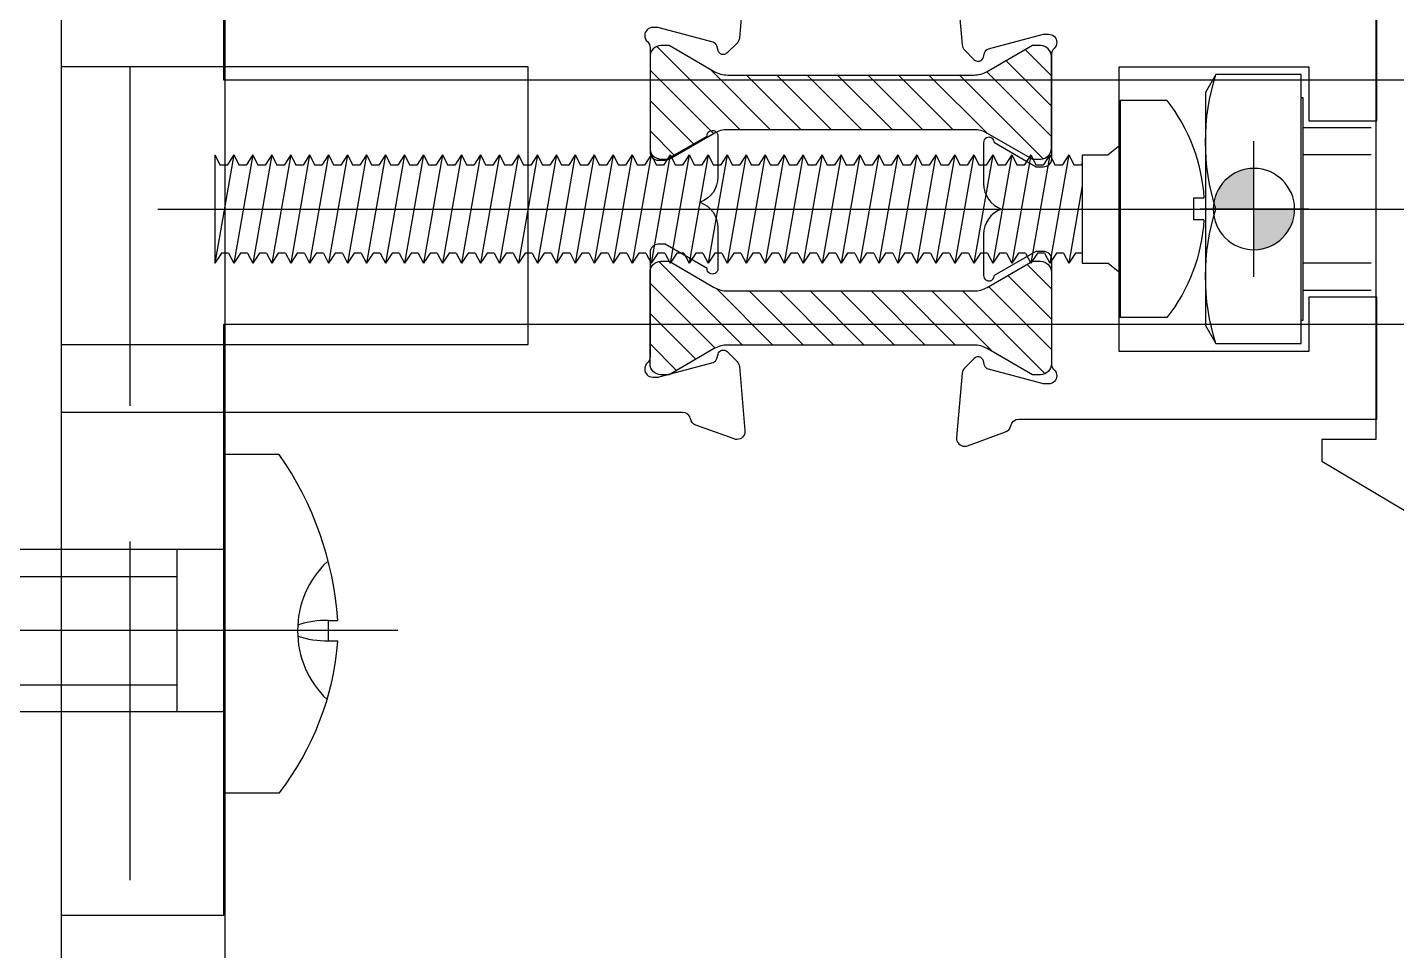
# Model space of a CAD drawing. Extents: x -8792 to 174344, y -43961 to 62816.
# Drawn here: x 3369.6 to 3420.1, y -10005.3 to -9971.2 of the extents above; entities that cross this region are included whole.
import ezdxf
from ezdxf.xclip import XClip

# ---------------------------------------------------------------- set-up
doc = ezdxf.new("R2010")
doc.units = 0
doc.header["$LTSCALE"] = 50
doc.header["$XCLIPFRAME"] = 0
for name, pattern in [('DASH', [0.35, 0.25, -0.1]), ('DOT2', [0.125, 0, -0.125]), ('HIDDEN', [0.375, 0.25, -0.125]), ('JIS_08_15', [17.25, 15, -0.75, 0.75, -0.75])]:
    doc.linetypes.add(name, pattern=pattern)
for name, color, linetype in [('#分隔线', 1, 'JIS_08_15'), ('#标注', 1, 'Continuous'), ('#虚线', 8, 'HIDDEN'), ('#配件', 11, 'Continuous'), ('#铝型材', 3, 'Continuous'), ('1', 1, 'Continuous'), ('A-FLOR-OTLN', 4, 'DOT2'), ('FIN', 3, 'Continuous'), ('sealant', 133, 'Continuous'), ('TWES', 2, 'Continuous'), ('XC', 3, 'Continuous'), ('ZT3_辅材--五金件-------------JD', 13, 'Continuous'), ('吊顶', 7, 'Continuous')]:
    doc.layers.add(name, color=color, linetype=linetype)

# ---------------------------------------------------------------- blocks, each defined once
blk = doc.blocks.new('A$Cbd8d7c8c')
at = {"layer": 'A-FLOR-OTLN', "color": 8}
blk.add_lwpolyline([(-22721.24937731028, -15689.86968211655), (-43719.41647269274, -33393.16188598087, 0.413755730742382), (-43991.60535459826, -36560.98194338084, 0.1896724665796431), (122158.1740942716, -126683.0426204044, 0.414786072981368), (124666.0152100509, -124719.4948140864), (133885.1673546026, -48361.88285301649, 0.379931253570586), (116453.2507597166, -23207.94787260017, 0.2364517045148016)], format="xyb", dxfattribs=at)
at = {"layer": '吊顶', "const_width": 3}
blk.add_lwpolyline([(36525.16269515478, -42886.23891143122, 0.056654023901928), (31389.80361110461, -41079.322920529), (30859.08537955373, -40957.77536884585, -0.1125361045485018), (21289.4537036519, -36343.71662567847, -0.0289167358602449), (3039.011338204145, -19971.01165417739, 0.4135317777718731), (-633.6185435920488, -19953.37917324936), (-31397.94016679469, -50352.84389940772, 0.4147813061863365), (-31416.3285705545, -54033.31448566628, 0.1704916733923174), (123964.2830003048, -129414.7104053417, 0.4125640170375961), (126841.1750901889, -127143.2247624403), (136317.5030562885, -48655.55449670245, 1.269194860891986), (87076.80076918215, -54393.31561949174)], format="xyb", dxfattribs=at)
blk = doc.blocks.new('DDGF')
at = {"layer": '#分隔线', "ltscale": 0.3}
blk.add_line((-10.41709137859289, 15.79999999993015), (26.22810742893489, 15.79999999993015), dxfattribs=at)
at = {"layer": '#配件', "linetype": 'ByBlock'}
for p, q in [((-6.039747295231791, 21.79999999993015), (-4, 21.79999999993015)), ((-4, 9.300136526726419), (-4, 21.79999999993015)), ((-3.961517341871513, 18.7984127230593), (21, 18.7984127230593)), ((-2.277831430081278, 18.7984127230593), (-2.277831430081278, 12.79999999993015)), ((22, 17.79999999993015), (-2.277831430081278, 17.79999999993015)), ((-7.851229960360797, 16.1774081599433), (-8.203648074879311, 16.1774081599433)), ((-7.851229960360797, 16.1774081599433), (-7.851229960360797, 15.422591839917)), ((-7.851229960360797, 15.422591839917), (-8.203648074879311, 15.422591839917)), ((22, 13.79999999993015), (-2.277831430081278, 13.79999999993015)), ((20.98599567537894, 12.79999999993015), (-4, 12.79999999993015)), ((-6.039747295231791, 9.300136526726419), (-4, 9.300136526726419))]:
    blk.add_line(p, q, dxfattribs=at)
for centre, radius, start, end in [((2.330552405852359, 15.35092777968384), 10.56657227238094, 142.3867952121227, 175.5139421238605), ((-10.227652723348, 15.79999999993015), 3.512367508902334, 313.6364720930283, 46.36352790697178), ((-7.790593046171125, 12.77943175466498), 3.398517395292886, 71.66108498292938, 91.02233510181463), ((4.005549523091759, 16.29414240346523), 12.24026578026515, 184.0831189443813, 214.8474421694925), ((-7.790593046171125, 18.82056824519532), 3.398517395292886, 268.9776648981854, 288.3389150170706)]:
    blk.add_arc(centre, radius, start, end, dxfattribs=at)
at = {"layer": '#铝型材'}
blk.add_lwpolyline([(-63.84320869192015, -4.499834860413102), (-4, -4.499924916046439), (-4, -26.29999999993015), (2, -26.29999999993015), (2, 26.29999999993015), (-3.999999999970896, 26.29999999993015), (-4, 4.500219188194023), (-63.84320869192015, 4.499978599284077, 0.9999999999999999)], format="xyb", dxfattribs=at)
blk = doc.blocks.new('DSFF')
at = {"layer": 'FIN', "ltscale": 10}
blk.add_lwpolyline([(-25.21882804259076, 73.54885327623924), (-25.01187043768005, 71.1833170275786, 0.1763269807040197), (-24.92514406261034, 70.99733171603293), (-24.56139098940184, 70.63357864285354, 0.1989123673741196), (-24.41996963316342, 70.57499999908032, 0.06554346281684374), (-24.3682058241393, 70.58181483382941, 0.2679491924250387), (-24.22678446790087, 70.72323619006784), (-24.18148500629468, 70.89229608236928, -0.2679491924250387), (-24.04006365005625, 71.03371743860771), (-22.05811959740822, 71.56477774697123, -0.06554346281619604), (-21.98047388388659, 71.57499999908032), (-21.8199696331576, 71.57499999908032, -0.414213562373095), (-21.51996963316924, 71.27499999909196, -0.2134217652843557), (-21.61996963314596, 71.05139320134185, 0.2134217652918105), (-21.71996963315178, 70.82778640356264), (-21.71996963315178, 66.9749999990745, -0.4142135623873021), (-22.01996963316924, 66.67499999908614), (-22.27996963314945, 66.67499999908614), (-23.8202568544948, 67.564285240951, 1.027165363711036), (-24.21996963315178, 67.57499999908032), (-24.21996963315178, 66.06300871373969, 0.3139551185539069), (-23.566581294348, 65.12499999505235, 0.3139551163478022), (-24.21996963315178, 64.18699128439766), (-24.21996963315178, 62.67499999905704, 1.027165363711036), (-23.8202568544948, 62.68571475718636), (-22.27996963314945, 63.57499999908032), (-22.01996963316924, 63.57499999908032, -0.414213562373095), (-21.71996963315178, 63.27499999906286), (-21.71996963315178, 59.42221359457471, 0.2134217652853533), (-21.61996963314596, 59.19860679682461, -0.2134217652843557), (-21.51996963316924, 58.9749999990745, -0.4142135623588879), (-21.8199696331576, 58.67499999905704), (-21.98047388388659, 58.67499999905704, -0.06554346281619593), (-22.05811959740822, 58.68522225116612), (-24.04006365005625, 59.21628255952965, -0.2679491924250388), (-24.18148500629468, 59.35770391576807), (-24.22678446790087, 59.52676380809862, 0.2679491924250387), (-24.3682058241393, 59.66818516433705, 0.06554346282182341), (-24.41996963316342, 59.67499999905704, 0.198912367390735), (-24.56139098940184, 59.61642135531292), (-24.92514406261034, 59.25266828210442, 0.1763269807040198), (-25.01187043768005, 59.06668297055876), (-25.21882804259076, 56.70114672189811, 0.02182007762175691), (-25.21996963315178, 56.67499999905704, 0.414213562373095), (-24.91996963316342, 56.37499999906868, 0.08748866351843809), (-24.81736359017668, 56.39309221282019), (-23.40653033438139, 56.90659352345392, 0.2637246696226303), (-23.21455300526577, 57.13175065437099, -0.3595082375306073), (-22.91996963316342, 57.37499999906868), (-21.91996963316342, 57.37499999906868), (-19.11996963316051, 57.37499999906868), (-1.455191522836685e-11, 57.37500000005821), (0, -57.37500000005821)], format="xyb", dxfattribs=at)
at = {"layer": 'XC'}
blk.add_lwpolyline([(-1.455191522836685e-11, 59.8750000000291), (-17.21996963315178, 59.87499999909778), (-17.21996963315178, 65.12499999906868), (-17.21996963315178, 70.12499999906868), (-1.455191522836685e-11, 70.1250000000291)], close=True, dxfattribs=at)
blk = doc.blocks.new('ZT_盘头自攻_ST4.8x38')
at = {"layer": '#分隔线', "ltscale": 0.6}
blk.add_line((35.5, 7.275957614183426e-12), (-6.600000000005821, 7.275957614183426e-12), dxfattribs=at)
at = {"layer": '#配件', "linetype": 'ByBlock'}
for p, q in [((-1.723475382983452, 4.000000000007276), (0, 4.000000000007276)), ((0, 4.000000000007276), (0, -3.999999999992724)), ((0.07643568961066194, 2.289943386735104), (0.4454545454500476, 2.000000000007276)), ((1.399999999994179, 2.000000000007276), (0.4454545454500476, 2.000000000007276)), ((1.399999999994179, 2.000000000007276), (1.399999999994179, -1.999999999992724)), ((1.399999999994179, 1.690340333312633), (1.444784865932888, 1.621000000006461)), ((1.444784865932888, 1.621000000006461), (1.70569867255108, 1.621000000006461)), ((1.899999999994179, 2.000000000007276), (1.70569867255108, 1.621000000006461)), ((1.899999999994179, 2.000000000007276), (2.599999999991269, -2)), ((1.899999999994179, 2.000000000007276), (2.144784865929978, 1.620999999999185)), ((2.144784865929978, 1.620999999999185), (2.405698672548169, 1.621000000006461)), ((2.599999999991269, 2), (2.405698672548169, 1.621000000006461)), ((2.599999999991269, 2), (3.299999999988358, -1.999999999992724)), ((2.599999999991269, 2), (2.84478486594162, 1.620999999999185)), ((2.84478486594162, 1.620999999999185), (3.105698672545259, 1.620999999999185)), ((3.299999999988358, 2.000000000007276), (3.105698672545259, 1.620999999999185)), ((3.299999999988358, 2.000000000007276), (4, -1.999999999992724)), ((3.299999999988358, 2.000000000007276), (3.544784865938709, 1.620999999999185)), ((3.544784865938709, 1.620999999999185), (3.805698672542349, 1.621000000006461)), ((4, 2.000000000007276), (3.805698672542349, 1.621000000006461)), ((4, 2.000000000007276), (4.69999999999709, -2)), ((4, 2.000000000007276), (4.244784865935799, 1.621000000006461)), ((4.244784865935799, 1.621000000006461), (4.50569867255399, 1.621000000006461)), ((4.69999999999709, 2.000000000007276), (4.50569867255399, 1.621000000006461)), ((4.69999999999709, 2.000000000007276), (5.399999999994179, -2)), ((4.69999999999709, 2.000000000007276), (4.944784865932888, 1.621000000006461)), ((4.944784865932888, 1.621000000006461), (5.20569867255108, 1.620999999999185)), ((5.399999999994179, 2.000000000007276), (5.20569867255108, 1.620999999999185)), ((5.399999999994179, 2.000000000007276), (6.099999999991269, -1.999999999992724)), ((5.399999999994179, 2.000000000007276), (5.644784865929978, 1.620999999999185)), ((5.644784865929978, 1.620999999999185), (5.905698672548169, 1.620999999999185)), ((6.099999999991269, 2), (5.905698672548169, 1.620999999999185)), ((6.099999999991269, 2), (6.799999999988358, -1.999999999992724)), ((6.099999999991269, 2), (6.34478486594162, 1.620999999999185)), ((6.34478486594162, 1.620999999999185), (6.605698672545259, 1.620999999999185)), ((6.799999999988358, 2.000000000007276), (6.605698672545259, 1.620999999999185)), ((6.799999999988358, 2.000000000007276), (7.5, -1.999999999992724)), ((6.799999999988358, 2.000000000007276), (7.044784865938709, 1.621000000006461)), ((7.044784865938709, 1.621000000006461), (7.305698672542349, 1.621000000006461)), ((7.5, 2.000000000007276), (7.305698672542349, 1.621000000006461)), ((7.5, 2.000000000007276), (8.19999999999709, -2)), ((7.5, 2.000000000007276), (7.744784865935799, 1.621000000006461)), ((7.744784865935799, 1.621000000006461), (8.00569867255399, 1.621000000006461)), ((8.199999999982538, 2.000000000007276), (8.00569867255399, 1.621000000006461)), ((8.199999999982538, 2.000000000007276), (8.89999999999418, -2)), ((8.199999999982538, 2.000000000007276), (8.444784865932888, 1.621000000006461)), ((8.444784865932888, 1.621000000006461), (8.70569867255108, 1.620999999999185)), ((8.89999999999418, 2.000000000007276), (8.70569867255108, 1.620999999999185)), ((8.89999999999418, 2.000000000007276), (9.599999999991269, -1.999999999992724)), ((8.89999999999418, 2.000000000007276), (9.144784865929978, 1.621000000006461)), ((9.144784865929978, 1.621000000006461), (9.40569867254817, 1.620999999999185)), ((9.599999999991269, 2), (9.40569867254817, 1.620999999999185)), ((9.599999999991269, 2), (10.29999999998836, -1.999999999992724)), ((9.599999999991269, 2), (9.84478486594162, 1.620999999999185)), ((9.84478486594162, 1.620999999999185), (10.10569867254526, 1.620999999999185)), ((10.29999999998836, 2.000000000007276), (10.10569867254526, 1.620999999999185)), ((10.29999999998836, 2.000000000007276), (11, -1.999999999992724)), ((10.29999999998836, 2.000000000007276), (10.54478486593871, 1.621000000006461)), ((10.54478486593871, 1.621000000006461), (10.80569867254235, 1.621000000006461)), ((11, 2.000000000007276), (10.80569867254235, 1.621000000006461)), ((11, 2.000000000007276), (11.69999999998254, -2)), ((11, 2.000000000007276), (11.2447848659358, 1.620999999999185)), ((11.2447848659358, 1.620999999999185), (11.50569867255399, 1.621000000006461)), ((11.69999999999709, 2), (11.50569867255399, 1.621000000006461)), ((11.69999999999709, 2), (12.39999999999418, -2)), ((11.69999999999709, 2), (11.94478486594744, 1.620999999999185)), ((11.94478486594744, 1.620999999999185), (12.20569867255108, 1.620999999999185)), ((12.39999999999418, 2), (12.20569867255108, 1.620999999999185)), ((12.39999999999418, 2), (13.10000000000582, -1.999999999992724)), ((12.39999999999418, 2), (12.64478486592998, 1.621000000006461)), ((12.64478486592998, 1.621000000006461), (12.90569867254817, 1.620999999999185)), ((13.09999999999127, 2.000000000007276), (12.90569867254817, 1.620999999999185)), ((13.09999999999127, 2.000000000007276), (13.79999999998836, -2)), ((13.09999999999127, 2.000000000007276), (13.34478486594162, 1.620999999999185)), ((13.34478486594162, 1.620999999999185), (13.60569867254526, 1.620999999999185)), ((13.79999999998836, 2.000000000007276), (13.60569867254526, 1.621000000006461)), ((13.79999999998836, 2.000000000007276), (14.5, -2)), ((13.79999999998836, 2.000000000007276), (14.04478486593871, 1.621000000006461)), ((14.04478486593871, 1.621000000006461), (14.30569867254235, 1.620999999999185)), ((14.5, 2.000000000007276), (14.30569867254235, 1.620999999999185)), ((14.5, 2.000000000007276), (15.19999999999709, -1.999999999992724)), ((14.5, 2.000000000007276), (14.7447848659358, 1.621000000006461)), ((14.7447848659358, 1.621000000006461), (15.00569867255399, 1.620999999999185)), ((15.19999999999709, 2.000000000007276), (15.00569867255399, 1.620999999999185)), ((15.19999999999709, 2.000000000007276), (15.89999999999418, -2)), ((15.19999999999709, 2.000000000007276), (15.44478486593289, 1.620999999999185)), ((15.44478486593289, 1.620999999999185), (15.70569867255108, 1.620999999999185)), ((15.89999999999418, 2), (15.70569867255108, 1.620999999999185)), ((15.89999999999418, 2), (16.59999999999127, -1.999999999992724)), ((15.89999999999418, 2), (16.14478486592998, 1.621000000006461)), ((16.14478486592998, 1.621000000006461), (16.40569867254817, 1.620999999999185)), ((16.59999999999127, 2.000000000007276), (16.40569867254817, 1.620999999999185)), ((16.59999999999127, 2.000000000007276), (17.29999999998836, -2)), ((16.59999999999127, 2.000000000007276), (16.84478486594162, 1.620999999999185)), ((16.84478486594162, 1.620999999999185), (17.10569867254526, 1.621000000006461)), ((17.29999999998836, 2.000000000007276), (17.10569867254526, 1.621000000006461)), ((17.29999999998836, 2.000000000007276), (18, -2)), ((17.29999999998836, 2.000000000007276), (17.54478486593871, 1.621000000006461)), ((17.54478486593871, 1.621000000006461), (17.80569867254235, 1.620999999999185)), ((18, 2.000000000007276), (17.80569867254235, 1.620999999999185)), ((18, 2.000000000007276), (18.69999999999709, -2)), ((18, 2.000000000007276), (18.2447848659358, 1.621000000006461)), ((18.2447848659358, 1.621000000006461), (18.50569867255399, 1.620999999999185)), ((18.69999999999709, 2), (18.50569867255399, 1.620999999999185)), ((18.69999999999709, 2), (19.39999999999418, -2)), ((18.69999999999709, 2), (18.94478486593289, 1.620999999999185)), ((18.94478486593289, 1.620999999999185), (19.20569867255108, 1.621000000006461)), ((19.39999999999418, 2), (19.20569867255108, 1.621000000006461)), ((19.39999999999418, 2), (20.09999999999127, -1.999999999992724)), ((19.39999999999418, 2), (19.64478486592998, 1.621000000006461)), ((19.64478486592998, 1.621000000006461), (19.90569867254817, 1.620999999999185)), ((20.09999999999127, 2.000000000007276), (19.90569867254817, 1.620999999999185)), ((20.09999999999127, 2.000000000007276), (20.79999999998836, -1.999999999992724)), ((20.09999999999127, 2.000000000007276), (20.34478486594162, 1.620999999999185)), ((20.34478486594162, 1.620999999999185), (20.60569867255981, 1.621000000006461)), ((20.79999999998836, 2.000000000007276), (20.60569867255981, 1.621000000006461)), ((20.79999999998836, 2.000000000007276), (21.5, -2)), ((20.79999999998836, 2.000000000007276), (21.04478486593871, 1.620999999999185)), ((21.04478486593871, 1.620999999999185), (21.30569867254235, 1.620999999999185)), ((21.5, 2), (21.30569867254235, 1.620999999999185)), ((21.5, 2), (22.19999999999709, -2)), ((21.5, 2), (21.7447848659358, 1.621000000006461)), ((21.7447848659358, 1.621000000006461), (22.00569867255399, 1.620999999999185)), ((22.19999999999709, 2), (22.00569867255399, 1.620999999999185)), ((22.19999999999709, 2), (22.89999999999418, -2)), ((22.19999999999709, 2), (22.44478486593289, 1.620999999999185)), ((22.44478486593289, 1.620999999999185), (22.70569867255108, 1.621000000006461)), ((22.89999999999418, 2), (22.70569867255108, 1.621000000006461)), ((22.89999999999418, 2), (23.59999999999127, -2)), ((22.89999999999418, 2), (23.14478486592998, 1.621000000006461)), ((23.14478486592998, 1.621000000006461), (23.40569867254817, 1.620999999999185)), ((23.59999999999127, 2.000000000007276), (23.40569867254817, 1.620999999999185)), ((23.59999999999127, 2.000000000007276), (24.29999999998836, -2)), ((23.59999999999127, 2.000000000007276), (23.84478486594162, 1.621000000006461)), ((23.84478486594162, 1.621000000006461), (24.10569867255981, 1.620999999999185)), ((24.29999999998836, 2.000000000007276), (24.10569867255981, 1.620999999999185)), ((24.29999999998836, 2.000000000007276), (25, -2)), ((24.29999999998836, 2.000000000007276), (24.54478486593871, 1.620999999999185)), ((24.54478486593871, 1.620999999999185), (24.80569867254235, 1.620999999999185)), ((24.99999999998545, 2), (24.80569867254235, 1.620999999999185)), ((25, 2), (24.8056986725569, 1.620999999991909)), ((25, 2), (25.69999999999709, -2)), ((25, 2), (25.24478486595035, 1.620999999991909)), ((25.24478486595035, 1.620999999991909), (25.50569867256854, 1.620999999999185)), ((25.69999999999709, 2), (25.50569867256854, 1.620999999999185)), ((25.69999999999709, 2), (26.40000000000873, -2.000000000007276)), ((25.69999999999709, 2), (25.94478486594744, 1.620999999991909)), ((25.94478486594744, 1.620999999991909), (26.20569867255108, 1.620999999991909)), ((26.40000000000873, 1.999999999992724), (26.20569867255108, 1.620999999991909)), ((26.40000000000873, 1.999999999992724), (27.10000000000582, -2.000000000007276)), ((26.40000000000873, 1.999999999992724), (26.64478486594453, 1.620999999999185)), ((26.64478486594453, 1.620999999999185), (26.90569867256272, 1.620999999991909)), ((27.10000000000582, 1.999999999992724), (26.90569867256272, 1.620999999991909)), ((27.10000000000582, 1.999999999992724), (27.80000000000291, -2.000000000007276)), ((27.10000000000582, 1.999999999992724), (27.34478486594162, 1.620999999991909)), ((27.34478486594162, 1.620999999991909), (27.60569867255981, 1.620999999999185)), ((27.80000000000291, 1.999999999992724), (27.60569867255981, 1.620999999999185)), ((27.80000000000291, 1.999999999992724), (28.5, -2.000000000007276)), ((27.80000000000291, 1.999999999992724), (28.04478486593871, 1.620999999999185)), ((28.04478486593871, 1.620999999999185), (28.3056986725569, 1.620999999991909)), ((28.5, 2), (28.3056986725569, 1.620999999991909)), ((28.5, 2), (29.19999999999709, -2.000000000007276)), ((28.5, 2), (28.74478486595035, 1.620999999999185)), ((28.74478486595035, 1.620999999999185), (29.00569867256854, 1.620999999991909)), ((29.19999999999709, 2), (29.00569867256854, 1.620999999991909)), ((29.19999999999709, 2), (29.90000000000873, -2.000000000007276)), ((29.19999999999709, 2), (29.44478486594744, 1.620999999991909)), ((29.44478486594744, 1.620999999991909), (29.70569867255108, 1.620999999991909)), ((29.89999999999418, 1.999999999992724), (29.70569867255108, 1.620999999991909)), ((29.90000000000873, 1.999999999985448), (29.70569867255108, 1.620999999984633)), ((29.90000000000873, 1.999999999985448), (30.60000000000582, -2.000000000014552)), ((29.90000000000873, 1.999999999985448), (30.14478486594453, 1.620999999991909)), ((30.14478486594453, 1.620999999991909), (30.40569867256272, 1.620999999984633)), ((30.60000000000582, 1.999999999985448), (30.40569867256272, 1.620999999984633)), ((30.60000000000582, 1.999999999985448), (31.30000000000291, -2.000000000014552)), ((30.60000000000582, 1.999999999985448), (30.84478486594162, 1.620999999984633)), ((30.84478486594162, 1.620999999984633), (31.10569867255981, 1.620999999991909)), ((31.30000000000291, 1.999999999985448), (31.10569867255981, 1.620999999991909)), ((31.30000000000291, 1.999999999985448), (32, -2.000000000014552)), ((31.30000000000291, 1.999999999985448), (31.54478486593871, 1.620999999991909)), ((31.54478486593871, 1.620999999991909), (31.8056986725569, 1.620999999984633)), ((32, 1.999999999992724), (31.8056986725569, 1.620999999984633)), ((32, 1.999999999992724), (32.69999999999709, -2.000000000014552)), ((32, 1.999999999992724), (32.24478486595035, 1.620999999991909)), ((32.24478486595035, 1.620999999991909), (32.50569867256854, 1.620999999984633)), ((32.69999999999709, 1.999999999992724), (32.50569867256854, 1.620999999984633)), ((32.69999999999709, 1.999999999992724), (33.40000000000873, -2.000000000014552)), ((32.69999999999709, 1.999999999992724), (32.94478486594744, 1.620999999984633)), ((32.94478486594744, 1.620999999984633), (33.20569867255108, 1.620999999984633)), ((33.39999999999418, 1.999999999985448), (33.20569867255108, 1.620999999984633)), ((33.39999999999418, 1.999999999985448), (33.40000000000873, -2.000000000014552)), ((1.399999999994179, 0.857142857144936), (1.899999999994179, -2)), ((-3.087680633325363, 0.4000000000014552), (-2.700000000011642, 0.4000000000087311)), ((-2.700000000011642, 0.4000000000087311), (-2.700000000011642, -0.3999999999869033)), ((-3.087680633325363, -0.3999999999941792), (-2.700000000011642, -0.3999999999869033)), ((0.4454545454500476, -1.999999999992724), (0.07643568961066194, -2.289943386727828)), ((1.399999999994179, -1.999999999992724), (0.4454545454500476, -1.999999999992724)), ((1.399999999994179, -1.620999999991909), (1.655215134043829, -1.620999999991909)), ((1.655215134043829, -1.620999999991909), (1.899999999994179, -2)), ((2.094301327437279, -1.620999999991909), (1.899999999994179, -2)), ((2.094301327437279, -1.620999999991909), (2.355215134040918, -1.620999999991909)), ((2.35521513405547, -1.620999999991909), (2.599999999991269, -2)), ((2.794301327434368, -1.620999999999185), (2.599999999991269, -2)), ((2.794301327434368, -1.620999999999185), (3.05521513405256, -1.620999999999185)), ((3.05521513405256, -1.620999999999185), (3.299999999988358, -1.999999999992724)), ((3.49430132744601, -1.620999999991909), (3.299999999988358, -1.999999999992724)), ((3.49430132744601, -1.620999999991909), (3.755215134049649, -1.620999999999185)), ((3.755215134049649, -1.620999999999185), (4, -1.999999999992724)), ((4.194301327428548, -1.620999999999185), (4, -1.999999999992724)), ((4.194301327428548, -1.620999999999185), (4.455215134046739, -1.620999999991909)), ((4.455215134046739, -1.620999999991909), (4.69999999999709, -2)), ((4.894301327440189, -1.620999999991909), (4.69999999999709, -2)), ((4.894301327440189, -1.620999999991909), (5.155215134043829, -1.620999999999185)), ((5.155215134043829, -1.620999999999185), (5.399999999994179, -2)), ((5.594301327437279, -1.620999999991909), (5.399999999994179, -2)), ((5.594301327437279, -1.620999999991909), (5.85521513405547, -1.620999999991909)), ((5.85521513405547, -1.620999999999185), (6.099999999991269, -1.999999999992724)), ((6.294301327434368, -1.620999999999185), (6.099999999991269, -1.999999999992724)), ((6.294301327434368, -1.620999999999185), (6.55521513405256, -1.620999999991909)), ((6.55521513405256, -1.620999999991909), (6.799999999988358, -1.999999999992724)), ((6.99430132744601, -1.620999999991909), (6.799999999988358, -1.999999999992724)), ((6.99430132744601, -1.620999999991909), (7.255215134049649, -1.620999999999185)), ((7.255215134049649, -1.620999999999185), (7.5, -1.999999999992724)), ((7.6943013274431, -1.620999999991909), (7.5, -1.999999999992724)), ((7.6943013274431, -1.620999999991909), (7.955215134046739, -1.620999999991909)), ((7.955215134046739, -1.620999999991909), (8.19999999999709, -2)), ((8.39430132744019, -1.620999999999185), (8.19999999999709, -2)), ((8.39430132744019, -1.620999999999185), (8.655215134043829, -1.620999999999185)), ((8.655215134043829, -1.620999999999185), (8.89999999999418, -2)), ((9.094301327437279, -1.620999999991909), (8.89999999999418, -2)), ((9.094301327437279, -1.620999999991909), (9.355215134040918, -1.620999999991909)), ((9.35521513405547, -1.620999999999185), (9.599999999991269, -1.999999999992724)), ((9.794301327434368, -1.620999999999185), (9.599999999991269, -1.999999999992724)), ((9.794301327434368, -1.620999999999185), (10.05521513405256, -1.620999999991909)), ((10.05521513405256, -1.620999999991909), (10.29999999998836, -1.999999999992724)), ((10.49430132743146, -1.620999999991909), (10.29999999998836, -1.999999999992724)), ((10.49430132743146, -1.620999999991909), (10.75521513404965, -1.620999999999185)), ((10.75521513404965, -1.620999999999185), (11, -1.999999999992724)), ((11.1943013274431, -1.620999999991909), (11, -1.999999999992724)), ((11.1943013274431, -1.620999999991909), (11.45521513404674, -1.620999999991909)), ((11.45521513404674, -1.620999999991909), (11.69999999998254, -2)), ((11.89430132744019, -1.620999999999185), (11.69999999999709, -2)), ((11.89430132744019, -1.620999999999185), (12.15521513405838, -1.620999999991909)), ((12.15521513405838, -1.620999999991909), (12.39999999999418, -2)), ((12.59430132743728, -1.620999999991909), (12.39999999999418, -2)), ((12.59430132743728, -1.620999999991909), (12.85521513404092, -1.620999999991909)), ((12.85521513405547, -1.620999999999185), (13.10000000000582, -1.999999999992724)), ((13.29430132743437, -1.620999999999185), (13.10000000000582, -1.999999999992724)), ((13.29430132743437, -1.620999999991909), (13.55521513405256, -1.620999999991909)), ((13.55521513405256, -1.620999999991909), (13.79999999998836, -2)), ((13.99430132743146, -1.620999999991909), (13.79999999998836, -2)), ((13.99430132743146, -1.620999999991909), (14.25521513404965, -1.620999999999185)), ((14.25521513404965, -1.620999999999185), (14.5, -2)), ((14.6943013274431, -1.620999999991909), (14.5, -2)), ((14.6943013274431, -1.620999999991909), (14.95521513404674, -1.620999999999185)), ((14.95521513404674, -1.620999999999185), (15.19999999999709, -1.999999999992724)), ((15.39430132744019, -1.620999999999185), (15.19999999999709, -2)), ((15.39430132744019, -1.620999999991909), (15.65521513405838, -1.620999999991909)), ((15.65521513405838, -1.620999999991909), (15.89999999999418, -2)), ((16.09430132743728, -1.620999999991909), (15.89999999999418, -2)), ((16.09430132743728, -1.620999999991909), (16.35521513404092, -1.620999999991909)), ((16.35521513405547, -1.620999999999185), (16.59999999999127, -1.999999999992724)), ((16.79430132743437, -1.620999999991909), (16.59999999999127, -1.999999999992724)), ((16.79430132743437, -1.620999999991909), (17.05521513405256, -1.620999999991909)), ((17.05521513405256, -1.620999999991909), (17.29999999998836, -2)), ((17.49430132743146, -1.620999999991909), (17.29999999998836, -2)), ((17.49430132743146, -1.620999999991909), (17.75521513404965, -1.620999999991909)), ((17.75521513404965, -1.620999999991909), (18, -2)), ((18.1943013274431, -1.620999999999185), (18, -2)), ((18.1943013274431, -1.620999999999185), (18.45521513404674, -1.620999999999185)), ((18.45521513404674, -1.620999999999185), (18.69999999999709, -2)), ((18.89430132744019, -1.620999999999185), (18.69999999999709, -2)), ((18.89430132744019, -1.620999999991909), (19.15521513405838, -1.620999999991909)), ((19.15521513405838, -1.620999999991909), (19.39999999999418, -2)), ((19.59430132743728, -1.620999999991909), (19.39999999999418, -2)), ((19.59430132743728, -1.620999999991909), (19.85521513404092, -1.620999999991909)), ((19.85521513404092, -1.620999999999185), (20.09999999999127, -1.999999999992724)), ((20.29430132743437, -1.620999999991909), (20.09999999999127, -1.999999999992724)), ((20.29430132743437, -1.620999999991909), (20.55521513405256, -1.620999999991909)), ((20.55521513405256, -1.620999999991909), (20.79999999998836, -1.999999999992724)), ((20.99430132743146, -1.620999999999185), (20.79999999998836, -1.999999999992724)), ((20.99430132743146, -1.620999999999185), (21.25521513404965, -1.620999999991909)), ((21.25521513404965, -1.620999999991909), (21.5, -2)), ((21.6943013274431, -1.620999999999185), (21.5, -2)), ((21.6943013274431, -1.620999999999185), (21.95521513404674, -1.620999999999185)), ((21.95521513404674, -1.620999999999185), (22.19999999999709, -2)), ((22.39430132744019, -1.620999999991909), (22.19999999999709, -2)), ((22.39430132744019, -1.620999999991909), (22.65521513405838, -1.620999999991909)), ((22.65521513405838, -1.620999999991909), (22.89999999999418, -2)), ((23.09430132743728, -1.620999999991909), (22.89999999999418, -2)), ((23.09430132743728, -1.620999999991909), (23.35521513404092, -1.620999999999185)), ((23.35521513405547, -1.620999999991909), (23.59999999999127, -2)), ((23.79430132743437, -1.620999999991909), (23.59999999999127, -2)), ((23.79430132743437, -1.620999999991909), (24.05521513405256, -1.620999999999185)), ((24.05521513405256, -1.620999999999185), (24.29999999998836, -2)), ((24.49430132743146, -1.621000000006461), (24.29999999998836, -2)), ((24.49430132743146, -1.621000000006461), (24.75521513404965, -1.620999999999185)), ((24.75521513404965, -1.620999999999185), (25, -2)), ((25.1943013274431, -1.620999999999185), (25, -2)), ((25.1943013274431, -1.620999999999185), (25.45521513406129, -1.620999999999185)), ((25.45521513406129, -1.620999999999185), (25.69999999999709, -2)), ((25.89430132744019, -1.621000000006461), (25.69999999999709, -2)), ((25.89430132744019, -1.621000000006461), (26.15521513405838, -1.620999999999185)), ((26.15521513405838, -1.620999999999185), (26.40000000000873, -2.000000000007276)), ((26.59430132745183, -1.621000000006461), (26.40000000000873, -2.000000000007276)), ((26.59430132745183, -1.621000000006461), (26.85521513405547, -1.621000000006461)), ((26.85521513405547, -1.621000000006461), (27.10000000000582, -2.000000000007276)), ((27.29430132744892, -1.620999999999185), (27.10000000000582, -2.000000000007276)), ((27.29430132744892, -1.620999999999185), (27.55521513406711, -1.620999999999185)), ((27.55521513406711, -1.620999999999185), (27.80000000000291, -2.000000000007276)), ((27.99430132744601, -1.620999999999185), (27.80000000000291, -2.000000000007276)), ((27.99430132744601, -1.620999999999185), (28.25521513404965, -1.621000000006461)), ((28.2552151340642, -1.620999999999185), (28.5, -2.000000000007276)), ((28.6943013274431, -1.620999999999185), (28.5, -2.000000000007276)), ((28.6943013274431, -1.620999999999185), (28.95521513406129, -1.621000000006461)), ((28.95521513406129, -1.621000000006461), (29.19999999999709, -2.000000000007276)), ((29.39430132744019, -1.621000000013737), (29.19999999999709, -2.000000000007276)), ((29.39430132744019, -1.621000000013737), (29.65521513405838, -1.621000000006461)), ((29.65521513405838, -1.621000000006461), (29.90000000000873, -2.000000000007276)), ((29.65521513405838, -1.621000000006461), (29.90000000000873, -2.000000000014552)), ((30.09430132745183, -1.621000000013737), (29.90000000000873, -2.000000000014552)), ((30.09430132745183, -1.621000000013737), (30.35521513405547, -1.621000000013737)), ((30.35521513405547, -1.621000000013737), (30.60000000000582, -2.000000000014552)), ((30.79430132744892, -1.621000000006461), (30.60000000000582, -2.000000000014552)), ((30.79430132744892, -1.621000000006461), (31.05521513406711, -1.621000000006461)), ((31.05521513406711, -1.621000000006461), (31.30000000000291, -2.000000000014552)), ((31.49430132744601, -1.621000000006461), (31.30000000000291, -2.000000000014552)), ((31.49430132744601, -1.621000000006461), (31.75521513404965, -1.621000000013737)), ((31.7552151340642, -1.621000000006461), (32, -2.000000000014552)), ((32.1943013274431, -1.621000000006461), (32, -2.000000000014552)), ((32.1943013274431, -1.621000000006461), (32.45521513406129, -1.621000000013737)), ((32.45521513406129, -1.621000000013737), (32.69999999999709, -2.000000000014552)), ((32.89430132744019, -1.621000000021013), (32.69999999999709, -2.000000000014552)), ((32.89430132744019, -1.621000000021013), (33.15521513405838, -1.621000000013737)), ((33.15521513405838, -1.621000000013737), (33.40000000000873, -2.000000000014552)), ((-1.723475382983452, -3.999999999992724), (0, -3.999999999992724))]:
    blk.add_line(p, q, dxfattribs=at)
at = {"layer": '#配件', "color": 1, "linetype": 'ByBlock', "extrusion": (0, 0, -1)}
blk.add_line((-6.95840992371086, -6.548361852765083e-11), (-2.95840992371086, -6.548361852765083e-11), dxfattribs=at)
at = {"layer": '#配件', "color": 1, "linetype": 'ByBlock'}
blk.add_line((-3.537230267669656, -6.548361852765083e-11), (-6.683379556823638, -5.820766091346741e-11), dxfattribs=at)
at = {"layer": '#配件', "linetype": 'ByBlock'}
for centre, radius, start, end in [((3.399999999994179, 7.275957614183426e-12), 6.5, 142.0201275552121, 176.4718766587809), ((0.1999999999970896, 2.447207054508908), 0.2, 180, 231.8427734126602), ((3.399999999994179, 7.275957614183426e-12), 6.5, 183.5281233412191, 217.9798724447879), ((0.1999999999825377, -2.447207054494356), 0.2, 128.1572265873398, 180)]:
    blk.add_arc(centre, radius, start, end, dxfattribs=at)
blk = doc.blocks.new('SF')
at = {"layer": 'ZT3_辅材--五金件-------------JD', "xscale": -1, "rotation": 270}
blk.add_blockref('ZT_盘头自攻_ST4.8x38', (-20206.4921984633, -10009.32035422448), dxfattribs=at)
blk = doc.blocks.new('center')
at = {"layer": 'TWES'}
h = blk.add_hatch(color=7, dxfattribs=at)
h.paths.add_polyline_path([(0, 1.5, 0.4142135623731483), (-1.5, 0), (0, 0)])
h.paths.add_polyline_path([(1.5, 0), (0, 0), (0, -1.5, 0.4142135623730951)])
at = {"layer": '1', "ltscale": 0.1}
for p, q in [((0, 2.5), (0, -2.5)), ((2.5, 0), (-2.5, 0))]:
    blk.add_line(p, q, dxfattribs=at)
blk.add_circle((0, 0), 1.5, dxfattribs=at)
blk = doc.blocks.new('truytiuuyiyuo')
at = {"layer": '#配件', "linetype": 'HIDDEN', "ltscale": 5}
for p, q in [((-5740.624802994629, -6737.965118898021), (-5740.624802994629, -6761.592414459956)), ((-5740.624802994542, -6739.405509250224), (-5740.624802994542, -6742.551658539363)), ((-5743.624802994556, -6745.126632812535), (-5743.624802994556, -6742.626632812535)), ((-5742.624802994556, -6745.126632812535), (-5742.624802994556, -6742.626632812535)), ((-5738.624802994556, -6745.126632812535), (-5738.624802994556, -6742.626632812535)), ((-5737.624802994556, -6745.126632812535), (-5737.624802994556, -6742.626632812535)), ((-5741.534872361546, -6749.826658539372), (-5740.784317011596, -6751.426658539378)), ((-5740.38017182317, -6749.826658539372), (-5739.629616473219, -6751.426658539378)), ((-5745.624802994556, -6751.426658539378), (-5746.398305686453, -6751.873240526766)), ((-5735.624802994556, -6751.426658539378), (-5745.624802994556, -6751.426658539378)), ((-5735.624802994556, -6751.426658539378), (-5734.85130030266, -6751.873240526766)), ((-5746.398305686453, -6751.873240526766), (-5746.398305686453, -6756.180076551987)), ((-5743.511554340512, -6751.873240526766), (-5743.511554340512, -6756.180076551987)), ((-5737.738051648601, -6751.873240526766), (-5737.738051648601, -6756.180076551987)), ((-5734.85130030266, -6751.873240526766), (-5734.85130030266, -6756.180076551987)), ((-5745.624802994556, -6756.626658539375), (-5746.398305686453, -6756.180076551987)), ((-5735.624802994556, -6756.626658539375), (-5745.624802994556, -6756.626658539375)), ((-5743.124802994556, -6760.71329011592), (-5743.124802994556, -6756.626658539375)), ((-5738.124802994556, -6760.71329011592), (-5738.124802994556, -6756.626658539375)), ((-5735.624802994556, -6756.626658539375), (-5734.85130030266, -6756.180076551987)), ((-5743.624802994556, -6760.21329011592), (-5737.624802994556, -6760.21329011592))]:
    blk.add_line(p, q, dxfattribs=at)
at = {"layer": '#配件', "linetype": 'HIDDEN', "ltscale": 5, "extrusion": (0, 0, -1)}
blk.add_line((-5740.624802994542, -6742.826688906251), (-5740.624802994542, -6738.826688906251), dxfattribs=at)
at = {"layer": '#配件', "linetype": 'HIDDEN', "ltscale": 5}
for points in [[(-5735.662302994548, -6742.551658539363), (-5745.587302994565, -6742.551658539363), (-5745.587302994565, -6739.405509250224), (-5744.922454060841, -6739.021658539365), (-5736.327151928272, -6739.021658539365), (-5735.662302994548, -6739.405509250224)], [(-5745.274802994565, -6751.426658539378), (-5735.974802994562, -6751.426658539378), (-5735.974802994562, -6749.826658539372), (-5745.274802994565, -6749.826658539372)]]:
    blk.add_lwpolyline(points, close=True, dxfattribs=at)
for points, format in [([(-5735.662302994548, -6739.405509250224, 0.1547005383794456), (-5740.624802994542, -6739.405509250224, 1.166595916620913), (-5740.624802994542, -6739.405509250224, 0.1547005383788273), (-5745.587302994565, -6739.405509250224)], "xyb"), ([(-5748.766293817389, -6752.548504182225, 1, 1, 0), (-5746.398638169907, -6749.926632812741, 1, 1, 0), (-5740.414220582243, -6749.926632812741, 1, 1, 0), (-5734.429802994578, -6749.926632812741, 1, 1, 0), (-5732.062147347096, -6752.548504182225, 0, 0, 0)], "xyseb")]:
    blk.add_lwpolyline(points, format=format, dxfattribs=at)
for points in [[(-5736.524802994565, -6742.551658539363), (-5736.524802994565, -6742.626658539361), (-5744.724802994548, -6742.626658539361), (-5744.724802994548, -6742.551658539363)], [(-5737.624802994556, -6756.626658539375), (-5737.624802994556, -6760.21329011592), (-5738.124802994556, -6760.71329011592), (-5743.124802994556, -6760.71329011592), (-5743.624802994556, -6760.21329011592), (-5743.624802994556, -6756.626658539375)]]:
    blk.add_lwpolyline(points, dxfattribs=at)
for centre, start, end in [((-5746.398305686453, -6760.98007655199), 72.41204622591637, 85.64351788251831), ((-5740.624802994556, -6760.98007655199), 72.41204622591637, 107.5879537740836), ((-5734.85130030266, -6760.98007655199), 94.35648211748169, 107.5879537740836), ((-5746.398305686453, -6747.073240526763), 274.3564821174817, 287.5879537740836), ((-5740.624802994556, -6747.073240526763), 252.4120462259163, 287.5879537740836), ((-5734.85130030266, -6747.073240526763), 252.4120462259163, 265.6435178825183)]:
    blk.add_arc(centre, 9.553418012615037, start, end, dxfattribs=at)
at = {"layer": '#标注'}
blk.add_blockref('center', (-5740.624802994629, -6740.806710769393), dxfattribs=at)
blk = doc.blocks.new('A$C07a9d47b')
at = {"layer": '#配件'}
h = blk.add_hatch(dxfattribs=at)
h.set_pattern_fill('ANSI31', color=256, scale=0.5, style=0)
h.set_pattern_definition([(45, (-129609.9203427628, 169636.9551426096), (-0.561266007566822, 0.5612660075668221), [])])
h.paths.add_polyline_path([(264.6248851790733, -40.01483399412245), (269.436475687864, -40.01483399412245, -0.1316524975856119), (269.934796308662, -40.14835860201856), (271.6023814977962, -41.11113935988396), (271.9013738702779, -41.11113935988396, 0.4142135623717461), (272.3000303669251, -40.71248286322225), (272.3000303669251, -37.3239026418014, 0.4142135623730826), (271.9013738702779, -36.92524614513968), (271.6023814977962, -36.92524614513968), (269.934796308662, -37.88802690300508, -0.1316524975889939), (269.436475687864, -38.02155151090119), (264.6248851790733, -38.02155151090119), (260.3635850459686, -38.02155151090119, -0.1316524975856119), (259.8652644251706, -37.88802690300508), (258.1976792360365, -36.92524614513968), (257.8986868635548, -36.92524614513968, 0.4142135623730826), (257.5000303669076, -37.3239026418014), (257.5000303669076, -40.71248286322225, 0.4142135623730826), (257.8986868635548, -41.11113935988396), (258.1976792360365, -41.11113935988396), (259.8652644251706, -40.14835860201856, -0.1316524975889938), (260.3635850459686, -40.01483399412245)])
h.paths.add_polyline_path([(269.436475687864, -32.06069336959627, -0.1316524975873983), (269.934796308662, -32.19421797752148), (271.6023814977962, -33.15699873535777), (271.9013738702779, -33.15699873535777, 0.4142135623730826), (272.3000303669251, -32.75834223872516), (272.3000303669251, -29.36976201727521, 0.4142135623730826), (271.9013738702779, -28.9711055206426), (271.6023814977962, -28.9711055206426), (269.934796308662, -29.93388627847889, -0.1316524975873983), (269.436475687864, -30.0674108864041), (264.6248851790733, -30.0674108864041), (260.3635850459686, -30.0674108864041, -0.1316524975873982), (259.8652644251706, -29.93388627847889), (258.1976792360365, -28.9711055206426), (257.8986868635548, -28.9711055206426, 0.4142135623730826), (257.5000303669076, -29.36976201727521), (257.5000303669076, -32.75834223872516, 0.4142135623730826), (257.8986868635548, -33.15699873535777), (258.1976792360365, -33.15699873535777), (259.8652644251706, -32.19421797752148, -0.1316524975873983), (260.3635850459686, -32.06069336959627), (264.6248851790733, -32.06069336959627)])
blk.add_lwpolyline([(257.5000303669076, -32.75834223872516), (257.5000303669076, -29.36976201727521, -0.4142135623730825), (257.8986868635548, -28.9711055206426), (258.1976792360365, -28.9711055206426), (259.8652644251706, -29.93388627847889, 0.1316524975873982), (260.3635850459686, -30.0674108864041), (264.6248851790733, -30.0674108864041), (269.436475687864, -30.0674108864041, 0.1316524975873983), (269.934796308662, -29.93388627847889), (271.6023814977962, -28.9711055206426), (271.9013738702779, -28.9711055206426, -0.4142135623730825), (272.3000303669251, -29.36976201727521), (272.3000303669251, -32.75834223872516, -0.4142135623730825), (271.9013738702779, -33.15699873535777), (271.6023814977962, -33.15699873535777), (269.934796308662, -32.19421797752148, 0.1316524975873983), (269.436475687864, -32.06069336959627), (264.6248851790733, -32.06069336959627), (260.3635850459686, -32.06069336959627, 0.1316524975873983), (259.8652644251706, -32.19421797752148), (258.1976792360365, -33.15699873535777), (257.8986868635548, -33.15699873535777, -0.4142135623730825)], format="xyb", close=True, dxfattribs=at)
at = {"layer": '#铝型材'}
blk.add_lwpolyline([(244.0285194026364, -23.62015948432963), (247.5285194026364, -25.70015948434593), (247.5285194026364, -26.50015948430519), (245.5285194026364, -26.50015948430519), (245.5285194026364, -35.00015948430519), (245.5285194026364, -43.50015948430519), (247.5285194026364, -43.50015948430519), (247.5285194026364, -44.30015948426444), (244.0285194026364, -46.38015948425164)], dxfattribs=at)
blk.add_lwpolyline([(260.9988887821091, -26.57630620658165), (260.7919311771839, -28.9418424552714, -0.17632698070884), (260.7052048021142, -29.12782776678796), (260.3414517289202, -29.49158083999646, -0.1989123673812715), (260.2000303726818, -29.55015948376968, -0.06554346282006272), (260.1482665636577, -29.54334464902058, -0.2679491924265107), (260.0068452074192, -29.40192329278216), (259.9615457457985, -29.23286340045161, 0.2679491924263889), (259.8201243895746, -29.09144204421318), (257.8381803369266, -28.56038173587876, 0.06554346281515643), (257.760534623405, -28.55015948376968), (257.600030372676, -28.55015948376968, 0.4142135623695433), (257.3000303726876, -28.85015948375803, 0.213421765284785), (257.4000303726643, -29.07376628150814, -0.2134217652813224), (257.5000303726702, -29.29737307925825), (257.5000303726702, -33.1501594837755, 0.4142135623735391), (257.8000303726876, -33.45015948376385), (258.0600303726678, -33.45015948376385), (259.6003175940132, -32.5608742418699, -1.027165363714156), (260.0000303726702, -32.55015948374057), (260.0000303726702, -34.0621507690812, -0.3139551185509654), (259.3466420338664, -35.00015948776854, -0.3139551163428624), (260.0000303726702, -35.93816819842323), (260.0000303726702, -37.45015948376385, -1.027165363714156), (259.6003175940132, -37.43944472563453), (258.0600303726678, -36.55015948376968), (257.8000303726876, -36.55015948376968, 0.4142135623735391), (257.5000303726702, -36.85015948375803), (257.5000303726702, -40.70294588827528, -0.2134217652813224), (257.4000303726643, -40.92655268602539, 0.213421765284785), (257.3000303726876, -41.1501594837755, 0.4142135623695433), (257.600030372676, -41.45015948376385), (257.760534623405, -41.45015948376385, 0.06554346281515643), (257.8381803369266, -41.43993723165477), (259.8201243895746, -40.90887692329125, 0.2679491924263889), (259.9615457457985, -40.76745556705282), (260.0068452074192, -40.59839567475137, -0.2679491924265107), (260.1482665636577, -40.45697431851295, -0.06554346282006272), (260.2000303726818, -40.45015948376385, -0.1989123673812715), (260.3414517289202, -40.50873812753707), (260.7052048021142, -40.87249120071647, -0.17632698070884), (260.7919311771839, -41.05847651226213), (260.9988887821091, -43.42401276092278, -0.02182007762202893), (261.0000303726702, -43.45015948376385, -0.4142135623757588), (260.7000303726818, -43.75015948375221, -0.08748866352529171), (260.5974243296805, -43.7320672700007), (259.1865910738998, -43.21856595936697, -0.263724669623161), (258.9946137447841, -42.9934088284499, 0.3595082375462859), (258.7000303726818, -42.75015948375221), (258.2000303726818, -42.75015948375221), (245.5000303669076, -42.75015948375221), (245.5000303669076, -38.25015948381042), (248.0000303669076, -38.25015948381042), (248.0000303669367, -40.25015948375221), (255.0000303669076, -40.25015948349028), (255.0000303669076, -35.00015948349028), (255.0000303669076, -29.75015948351938), (248.0000303669367, -29.75015948381042), (248.0000303669076, -31.75015948378132), (245.5000303669076, -31.75015948378132), (245.5000303669076, -27.25015948375221)], format="xyb", dxfattribs=at)
at = {"layer": 'sealant', "color": 3}
blk.add_lwpolyline([(257.5000303669076, -37.3239026418014), (257.5000303669076, -40.71248286322225, 0.4142135623730825), (257.8986868635548, -41.11113935988396), (258.1976792360365, -41.11113935988396), (259.8652644251706, -40.14835860201856, -0.1316524975873982), (260.3635850459686, -40.01483399412245), (264.6248851790733, -40.01483399412245), (269.436475687864, -40.01483399412245, -0.1316524975873983), (269.934796308662, -40.14835860201856), (271.6023814977962, -41.11113935988396), (271.9013738702779, -41.11113935988396, 0.4142135623730825), (272.3000303669251, -40.71248286322225), (272.3000303669251, -37.3239026418014, 0.4142135623730825), (271.9013738702779, -36.92524614513968), (271.6023814977962, -36.92524614513968), (269.934796308662, -37.88802690300508, -0.1316524975873983), (269.436475687864, -38.02155151090119), (264.6248851790733, -38.02155151090119), (260.3635850459686, -38.02155151090119, -0.1316524975873983), (259.8652644251706, -37.88802690300508), (258.1976792360365, -36.92524614513968), (257.8986868635548, -36.92524614513968, 0.4142135623730825)], format="xyb", close=True, dxfattribs=at)
at = {"lineweight": 0, "rotation": 270}
blk.add_blockref('truytiuuyiyuo', (6990.835230172073, -5775.624962478934), dxfattribs=at)
at = {"lineweight": 0, "xscale": -1, "rotation": 270}
blk.add_blockref('SF', (10264.27876414817, 20171.49203897937), dxfattribs=at)
blk = doc.blocks.new('ASDFDFBBBB')
at = {"layer": '#虚线', "color": 8, "linetype": 'DASH'}
blk.add_line((16291.54274108631, -2622.335220873269), (16291.54274108631, -3563.275062196393), dxfattribs=at)
at = {"layer": '#铝型材'}
blk.add_lwpolyline([(16288.04274107781, -2622.33522087321), (16288.04274107781, -3563.275062196393)], dxfattribs=at)
at = {"color": 6}
blk.add_blockref('DSFF', (16294.07584212085, -2849.949032771605), dxfattribs=at)
at = {"color": 6, "ltscale": 10}
blk.add_blockref('A$C07a9d47b', (16000.05584212078, -2750.073873286805), dxfattribs=at)
at = {"color": 6, "xscale": -1, "rotation": 180}
blk.add_blockref('DDGF', (16292.07584212079, -2784.824032772012), dxfattribs=at)

msp = doc.modelspace()

# ---------------------------------------------------------------- block references
at = {"ltscale": 10}
ref = msp.add_blockref('A$Cbd8d7c8c', (-20242.46806117281, 78224.5609662563), dxfattribs=at)
XClip(ref).set_block_clipping_path([(33737.50244534825, -58253.8739175466), (58527.50083062466, -28195.84206926801)])
ref = msp.add_blockref('A$Cbd8d7c8c', (22321.9819401807, 94074.68456757195), dxfattribs=at)
XClip(ref).set_block_clipping_path([(76291.00630252008, -72283.99184971683), (103268.9259821397, -47877.30861059863)])
at = {"ltscale": 12}
ref = msp.add_blockref('ASDFDFBBBB', (19664.93812918029, -7192.872899637607), dxfattribs=dict(at, xscale=-1))
XClip(ref).set_block_clipping_path([(11800.903443834199, -3842.9944827884137), (17026.503443834456, 748.8291332117651)])

doc.saveas('drawing.dxf')
